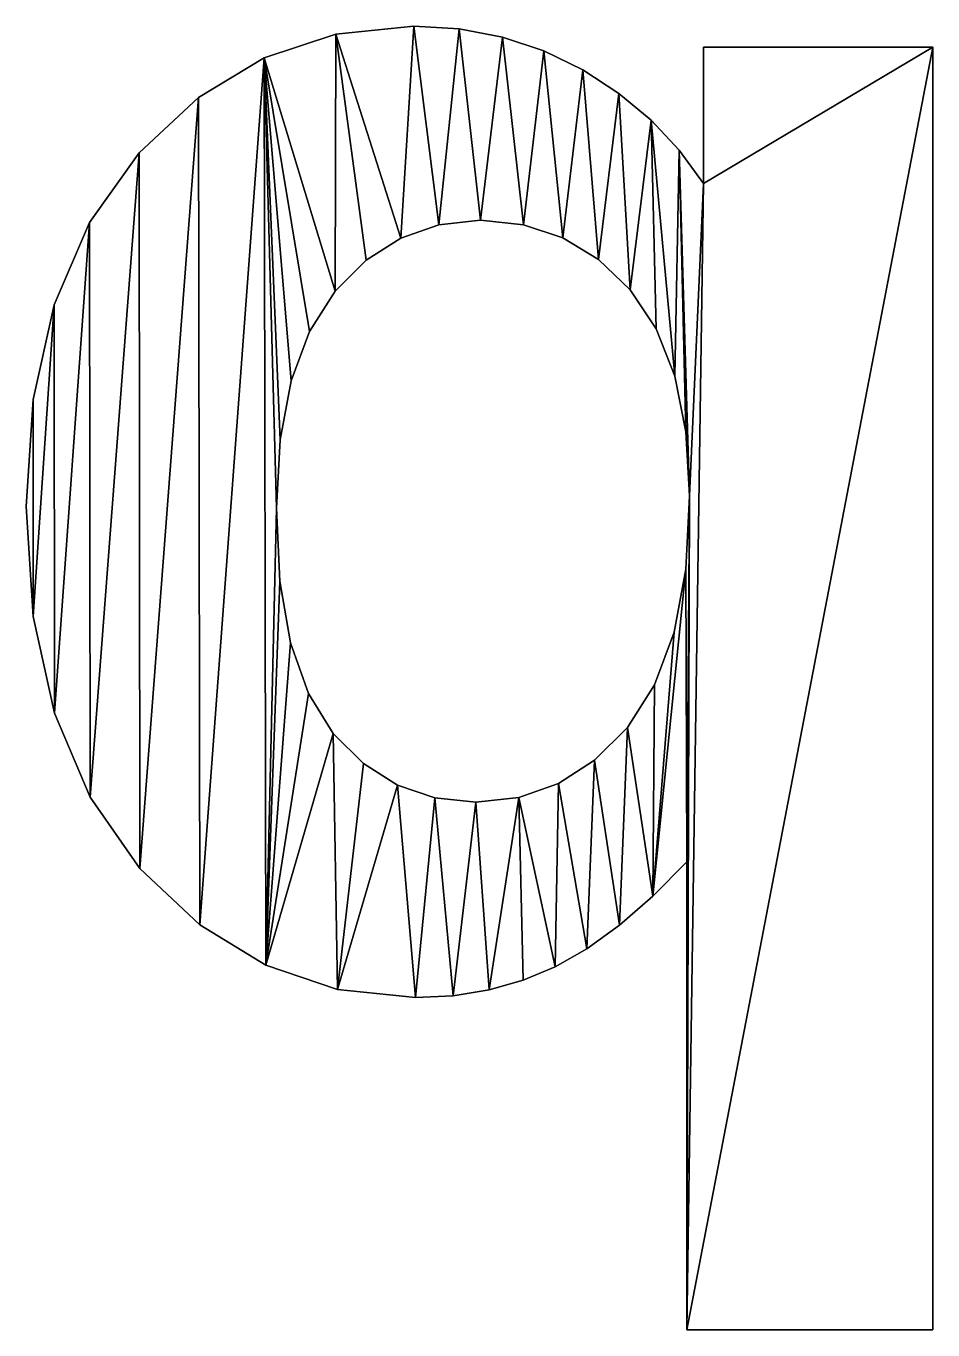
# Model space of a CAD drawing. Header units: metres. Extents: x -39.1 to 29.5, y -5.7 to 6.
# Drawn here: x 0.96 to 7.47, y -5.74 to 3.61 of the extents above; entities that cross this region are included whole.
import ezdxf

# ---------------------------------------------------------------- set-up
doc = ezdxf.new("R2010")
doc.units = ezdxf.units.M

msp = doc.modelspace()

# ---------------------------------------------------------------- linework, layer by layer
at = {"layer": 'layer1', "color": 1}
for points in [[(2.67053, 3.38717, -3.21451), (3.18543, 3.55789, -3.21451), (3.17915, 1.71218, -3.21451)], [(3.17915, 1.71218, 1.92945), (3.18543, 3.55789, 1.92945), (2.67053, 3.38717, 1.92945)], [(3.18543, 3.55789, -3.21451), (2.67053, 3.38717, -3.21451), (2.67053, 3.38717, 1.92945), (3.18543, 3.55789, 1.92945)], [(3.18543, 3.55789, -3.21451), (3.40206, 1.9347, -3.21451), (3.17915, 1.71218, -3.21451)], [(3.17915, 1.71218, 1.92945), (3.40206, 1.9347, 1.92945), (3.18543, 3.55789, 1.92945)], [(3.74429, 3.6148, -3.21451), (3.65009, 2.09365, -3.21451), (3.18543, 3.55789, -3.21451)], [(3.18543, 3.55789, 1.92945), (3.65009, 2.09365, 1.92945), (3.74429, 3.6148, 1.92945)], [(3.74429, 3.6148, -3.21451), (3.18543, 3.55789, -3.21451), (3.18543, 3.55789, 1.92945), (3.74429, 3.6148, 1.92945)], [(3.18543, 3.55789, -3.21451), (3.65009, 2.09365, -3.21451), (3.40206, 1.9347, -3.21451)], [(3.40206, 1.9347, 1.92945), (3.65009, 2.09365, 1.92945), (3.18543, 3.55789, 1.92945)], [(3.74429, 3.6148, -3.21451), (3.92324, 2.18901, -3.21451), (3.65009, 2.09365, -3.21451)], [(3.65009, 2.09365, 1.92945), (3.92324, 2.18901, 1.92945), (3.74429, 3.6148, 1.92945)], [(4.06964, 3.59517, -3.21451), (3.92324, 2.18901, -3.21451), (3.74429, 3.6148, -3.21451)], [(3.74429, 3.6148, 1.92945), (3.92324, 2.18901, 1.92945), (4.06964, 3.59517, 1.92945)], [(4.06964, 3.59517, -3.21451), (3.74429, 3.6148, -3.21451), (3.74429, 3.6148, 1.92945), (4.06964, 3.59517, 1.92945)], [(4.06964, 3.59517, -3.21451), (4.22151, 2.2208, -3.21451), (3.92324, 2.18901, -3.21451)], [(3.92324, 2.18901, 1.92945), (4.22151, 2.2208, 1.92945), (4.06964, 3.59517, 1.92945)], [(4.38006, 3.53631, -3.21451), (4.22151, 2.2208, -3.21451), (4.06964, 3.59517, -3.21451)], [(4.06964, 3.59517, 1.92945), (4.22151, 2.2208, 1.92945), (4.38006, 3.53631, 1.92945)], [(4.38006, 3.53631, -3.21451), (4.06964, 3.59517, -3.21451), (4.06964, 3.59517, 1.92945), (4.38006, 3.53631, 1.92945)], [(4.38006, 3.53631, -3.21451), (4.53115, 2.1896, -3.21451), (4.22151, 2.2208, -3.21451)], [(4.22151, 2.2208, 1.92945), (4.53115, 2.1896, 1.92945), (4.38006, 3.53631, 1.92945)], [(4.67558, 3.43819, -3.21451), (4.53115, 2.1896, -3.21451), (4.38006, 3.53631, -3.21451)], [(4.38006, 3.53631, 1.92945), (4.53115, 2.1896, 1.92945), (4.67558, 3.43819, 1.92945)], [(4.67558, 3.43819, -3.21451), (4.38006, 3.53631, -3.21451), (4.38006, 3.53631, 1.92945), (4.67558, 3.43819, 1.92945)], [(5.70342, -5.74219, -3.21451), (5.82271, 2.48453, -3.21451), (7.46788, 3.46409, -3.21451)], [(5.70342, -5.74219, -3.21451), (7.46788, 3.46409, -3.21451), (7.46788, -5.74219, -3.21451)], [(7.46788, 3.46409, 1.92945), (5.82271, 2.48453, 1.92945), (5.70342, -5.74219, 1.92945)], [(7.46788, -5.74219, 1.92945), (7.46788, 3.46409, 1.92945), (5.70342, -5.74219, 1.92945)], [(7.46788, 3.46409, -3.21451), (5.82271, 2.48453, -3.21451), (5.82271, 3.46409, -3.21451)], [(5.82271, 3.46409, 1.92945), (5.82271, 2.48453, 1.92945), (7.46788, 3.46409, 1.92945)], [(5.82271, 3.46409, -3.21451), (5.82271, 2.48453, -3.21451), (5.82271, 2.48453, 1.92945), (5.82271, 3.46409, 1.92945)], [(7.46788, 3.46409, -3.21451), (5.82271, 3.46409, -3.21451), (5.82271, 3.46409, 1.92945), (7.46788, 3.46409, 1.92945)], [(7.46788, -5.74219, -3.21451), (7.46788, 3.46409, -3.21451), (7.46788, 3.46409, 1.92945), (7.46788, -5.74219, 1.92945)], [(2.20861, -2.8357, -3.21451), (2.19958, 3.10265, -3.21451), (2.67053, 3.38717, -3.21451)], [(2.67053, 3.38717, 1.92945), (2.19958, 3.10265, 1.92945), (2.20861, -2.8357, 1.92945)], [(2.67053, 3.38717, -3.21451), (2.19958, 3.10265, -3.21451), (2.19958, 3.10265, 1.92945), (2.67053, 3.38717, 1.92945)], [(2.20861, -2.8357, -3.21451), (2.67053, 3.38717, -3.21451), (2.68151, -3.12547, -3.21451)], [(2.68151, -3.12547, 1.92945), (2.67053, 3.38717, 1.92945), (2.20861, -2.8357, 1.92945)], [(2.68151, -3.12547, -3.21451), (2.67053, 3.38717, -3.21451), (2.75844, 0.15493, -3.21451)], [(2.67053, 3.38717, -3.21451), (3.17915, 1.71218, -3.21451), (2.99508, 1.42412, -3.21451)], [(2.67053, 3.38717, -3.21451), (2.99508, 1.42412, -3.21451), (2.86361, 1.06856, -3.21451)], [(2.67053, 3.38717, -3.21451), (2.86361, 1.06856, -3.21451), (2.78473, 0.64549, -3.21451)], [(2.67053, 3.38717, -3.21451), (2.78473, 0.64549, -3.21451), (2.75844, 0.15493, -3.21451)], [(2.75844, 0.15493, 1.92945), (2.67053, 3.38717, 1.92945), (2.68151, -3.12547, 1.92945)], [(2.99508, 1.42412, 1.92945), (3.17915, 1.71218, 1.92945), (2.67053, 3.38717, 1.92945)], [(2.86361, 1.06856, 1.92945), (2.99508, 1.42412, 1.92945), (2.67053, 3.38717, 1.92945)], [(2.78473, 0.64549, 1.92945), (2.86361, 1.06856, 1.92945), (2.67053, 3.38717, 1.92945)], [(2.75844, 0.15493, 1.92945), (2.78473, 0.64549, 1.92945), (2.67053, 3.38717, 1.92945)], [(4.67558, 3.43819, -3.21451), (4.81333, 2.096, -3.21451), (4.53115, 2.1896, -3.21451)], [(4.53115, 2.1896, 1.92945), (4.81333, 2.096, 1.92945), (4.67558, 3.43819, 1.92945)], [(4.95618, 3.30083, -3.21451), (4.81333, 2.096, -3.21451), (4.67558, 3.43819, -3.21451)], [(4.67558, 3.43819, 1.92945), (4.81333, 2.096, 1.92945), (4.95618, 3.30083, 1.92945)], [(4.95618, 3.30083, -3.21451), (4.67558, 3.43819, -3.21451), (4.67558, 3.43819, 1.92945), (4.95618, 3.30083, 1.92945)], [(4.95618, 3.30083, -3.21451), (5.06803, 1.94, -3.21451), (4.81333, 2.096, -3.21451)], [(4.81333, 2.096, 1.92945), (5.06803, 1.94, 1.92945), (4.95618, 3.30083, 1.92945)], [(5.21521, 3.13208, -3.21451), (5.06803, 1.94, -3.21451), (4.95618, 3.30083, -3.21451)], [(4.95618, 3.30083, 1.92945), (5.06803, 1.94, 1.92945), (5.21521, 3.13208, 1.92945)], [(5.21521, 3.13208, -3.21451), (4.95618, 3.30083, -3.21451), (4.95618, 3.30083, 1.92945), (5.21521, 3.13208, 1.92945)], [(1.77887, -2.43003, -3.21451), (1.77259, 2.7043, -3.21451), (2.19958, 3.10265, -3.21451)], [(2.19958, 3.10265, 1.92945), (1.77259, 2.7043, 1.92945), (1.77887, -2.43003, 1.92945)], [(2.19958, 3.10265, -3.21451), (1.77259, 2.7043, -3.21451), (1.77259, 2.7043, 1.92945), (2.19958, 3.10265, 1.92945)], [(1.77887, -2.43003, -3.21451), (2.19958, 3.10265, -3.21451), (2.20861, -2.8357, -3.21451)], [(2.20861, -2.8357, 1.92945), (2.19958, 3.10265, 1.92945), (1.77887, -2.43003, 1.92945)], [(5.21521, 3.13208, -3.21451), (5.29526, 1.7216, -3.21451), (5.06803, 1.94, -3.21451)], [(5.06803, 1.94, 1.92945), (5.29526, 1.7216, 1.92945), (5.21521, 3.13208, 1.92945)], [(5.44596, 2.93978, -3.21451), (5.29526, 1.7216, -3.21451), (5.21521, 3.13208, -3.21451)], [(5.21521, 3.13208, 1.92945), (5.29526, 1.7216, 1.92945), (5.44596, 2.93978, 1.92945)], [(5.44596, 2.93978, -3.21451), (5.21521, 3.13208, -3.21451), (5.21521, 3.13208, 1.92945), (5.44596, 2.93978, 1.92945)], [(5.44596, 2.93978, -3.21451), (5.48207, 1.44198, -3.21451), (5.29526, 1.7216, -3.21451)], [(5.29526, 1.7216, 1.92945), (5.48207, 1.44198, 1.92945), (5.44596, 2.93978, 1.92945)], [(5.6155, 1.10231, -3.21451), (5.48207, 1.44198, -3.21451), (5.44596, 2.93978, -3.21451)], [(5.64847, 2.72393, -3.21451), (5.6155, 1.10231, -3.21451), (5.44596, 2.93978, -3.21451)], [(5.44596, 2.93978, 1.92945), (5.48207, 1.44198, 1.92945), (5.6155, 1.10231, 1.92945)], [(5.44596, 2.93978, 1.92945), (5.6155, 1.10231, 1.92945), (5.64847, 2.72393, 1.92945)], [(5.64847, 2.72393, -3.21451), (5.44596, 2.93978, -3.21451), (5.44596, 2.93978, 1.92945), (5.64847, 2.72393, 1.92945)], [(5.64847, 2.72393, -3.21451), (5.69556, 0.7026, -3.21451), (5.6155, 1.10231, -3.21451)], [(5.6155, 1.10231, 1.92945), (5.69556, 0.7026, 1.92945), (5.64847, 2.72393, 1.92945)], [(5.64847, 2.72393, -3.21451), (5.82271, 2.48453, -3.21451), (5.72225, 0.24284, -3.21451)], [(5.64847, 2.72393, -3.21451), (5.72225, 0.24284, -3.21451), (5.69556, 0.7026, -3.21451)], [(5.72225, 0.24284, 1.92945), (5.82271, 2.48453, 1.92945), (5.64847, 2.72393, 1.92945)], [(5.69556, 0.7026, 1.92945), (5.72225, 0.24284, 1.92945), (5.64847, 2.72393, 1.92945)], [(5.82271, 2.48453, -3.21451), (5.64847, 2.72393, -3.21451), (5.64847, 2.72393, 1.92945), (5.82271, 2.48453, 1.92945)], [(1.42174, -1.91997, -3.21451), (1.4182, 2.20432, -3.21451), (1.77259, 2.7043, -3.21451)], [(1.77259, 2.7043, 1.92945), (1.4182, 2.20432, 1.92945), (1.42174, -1.91997, 1.92945)], [(1.77259, 2.7043, -3.21451), (1.4182, 2.20432, -3.21451), (1.4182, 2.20432, 1.92945), (1.77259, 2.7043, 1.92945)], [(1.42174, -1.91997, -3.21451), (1.77259, 2.7043, -3.21451), (1.77887, -2.43003, -3.21451)], [(1.77887, -2.43003, 1.92945), (1.77259, 2.7043, 1.92945), (1.42174, -1.91997, 1.92945)], [(5.70342, -5.74219, -3.21451), (5.72225, 0.24284, -3.21451), (5.82271, 2.48453, -3.21451)], [(5.82271, 2.48453, 1.92945), (5.72225, 0.24284, 1.92945), (5.70342, -5.74219, 1.92945)], [(1.16664, -1.31703, -3.21451), (1.16507, 1.61486, -3.21451), (1.4182, 2.20432, -3.21451)], [(1.4182, 2.20432, 1.92945), (1.16507, 1.61486, 1.92945), (1.16664, -1.31703, 1.92945)], [(1.4182, 2.20432, -3.21451), (1.16507, 1.61486, -3.21451), (1.16507, 1.61486, 1.92945), (1.4182, 2.20432, 1.92945)], [(1.16664, -1.31703, -3.21451), (1.4182, 2.20432, -3.21451), (1.42174, -1.91997, -3.21451)], [(1.42174, -1.91997, 1.92945), (1.4182, 2.20432, 1.92945), (1.16664, -1.31703, 1.92945)], [(3.65009, 2.09365, -3.21451), (3.92324, 2.18901, -3.21451), (3.92324, 2.18901, 1.92945), (3.65009, 2.09365, 1.92945)], [(3.92324, 2.18901, -3.21451), (4.22151, 2.2208, -3.21451), (4.22151, 2.2208, 1.92945), (3.92324, 2.18901, 1.92945)], [(4.22151, 2.2208, -3.21451), (4.53115, 2.1896, -3.21451), (4.53115, 2.1896, 1.92945), (4.22151, 2.2208, 1.92945)], [(4.53115, 2.1896, -3.21451), (4.81333, 2.096, -3.21451), (4.81333, 2.096, 1.92945), (4.53115, 2.1896, 1.92945)], [(3.40206, 1.9347, -3.21451), (3.65009, 2.09365, -3.21451), (3.65009, 2.09365, 1.92945), (3.40206, 1.9347, 1.92945)], [(4.81333, 2.096, -3.21451), (5.06803, 1.94, -3.21451), (5.06803, 1.94, 1.92945), (4.81333, 2.096, 1.92945)], [(3.17915, 1.71218, -3.21451), (3.40206, 1.9347, -3.21451), (3.40206, 1.9347, 1.92945), (3.17915, 1.71218, 1.92945)], [(5.06803, 1.94, -3.21451), (5.29526, 1.7216, -3.21451), (5.29526, 1.7216, 1.92945), (5.06803, 1.94, 1.92945)], [(2.99508, 1.42412, -3.21451), (3.17915, 1.71218, -3.21451), (3.17915, 1.71218, 1.92945), (2.99508, 1.42412, 1.92945)], [(5.29526, 1.7216, -3.21451), (5.48207, 1.44198, -3.21451), (5.48207, 1.44198, 1.92945), (5.29526, 1.7216, 1.92945)], [(1.01359, -0.62121, -3.21451), (1.01319, 0.93591, -3.21451), (1.16507, 1.61486, -3.21451)], [(1.16507, 1.61486, 1.92945), (1.01319, 0.93591, 1.92945), (1.01359, -0.62121, 1.92945)], [(1.16507, 1.61486, -3.21451), (1.01319, 0.93591, -3.21451), (1.01319, 0.93591, 1.92945), (1.16507, 1.61486, 1.92945)], [(1.01359, -0.62121, -3.21451), (1.16507, 1.61486, -3.21451), (1.16664, -1.31703, -3.21451)], [(1.16664, -1.31703, 1.92945), (1.16507, 1.61486, 1.92945), (1.01359, -0.62121, 1.92945)], [(2.86361, 1.06856, -3.21451), (2.99508, 1.42412, -3.21451), (2.99508, 1.42412, 1.92945), (2.86361, 1.06856, 1.92945)], [(5.48207, 1.44198, -3.21451), (5.6155, 1.10231, -3.21451), (5.6155, 1.10231, 1.92945), (5.48207, 1.44198, 1.92945)], [(2.78473, 0.64549, -3.21451), (2.86361, 1.06856, -3.21451), (2.86361, 1.06856, 1.92945), (2.78473, 0.64549, 1.92945)], [(5.6155, 1.10231, -3.21451), (5.69556, 0.7026, -3.21451), (5.69556, 0.7026, 1.92945), (5.6155, 1.10231, 1.92945)], [(0.96257, 0.16749, -3.21451), (1.01319, 0.93591, -3.21451), (1.01359, -0.62121, -3.21451)], [(1.01359, -0.62121, 1.92945), (1.01319, 0.93591, 1.92945), (0.96257, 0.16749, 1.92945)], [(1.01319, 0.93591, -3.21451), (0.96257, 0.16749, -3.21451), (0.96257, 0.16749, 1.92945), (1.01319, 0.93591, 1.92945)], [(5.69556, 0.7026, -3.21451), (5.72225, 0.24284, -3.21451), (5.72225, 0.24284, 1.92945), (5.69556, 0.7026, 1.92945)], [(2.75844, 0.15493, -3.21451), (2.78473, 0.64549, -3.21451), (2.78473, 0.64549, 1.92945), (2.75844, 0.15493, 1.92945)], [(5.70342, -2.38189, -3.21451), (5.69438, -0.28246, -3.21451), (5.72225, 0.24284, -3.21451)], [(5.72225, 0.24284, 1.92945), (5.69438, -0.28246, 1.92945), (5.70342, -2.38189, 1.92945)], [(5.72225, 0.24284, -3.21451), (5.69438, -0.28246, -3.21451), (5.69438, -0.28246, 1.92945), (5.72225, 0.24284, 1.92945)], [(5.70342, -2.38189, -3.21451), (5.72225, 0.24284, -3.21451), (5.70342, -5.74219, -3.21451)], [(5.70342, -5.74219, 1.92945), (5.72225, 0.24284, 1.92945), (5.70342, -2.38189, 1.92945)], [(0.96257, 0.16749, -3.21451), (1.01359, -0.62121, -3.21451), (1.01359, -0.62121, 1.92945), (0.96257, 0.16749, 1.92945)], [(2.68151, -3.12547, -3.21451), (2.75844, 0.15493, -3.21451), (2.78394, -0.36763, -3.21451)], [(2.78394, -0.36763, 1.92945), (2.75844, 0.15493, 1.92945), (2.68151, -3.12547, 1.92945)], [(2.78394, -0.36763, -3.21451), (2.75844, 0.15493, -3.21451), (2.75844, 0.15493, 1.92945), (2.78394, -0.36763, 1.92945)], [(2.68151, -3.12547, -3.21451), (2.78394, -0.36763, -3.21451), (2.86047, -0.8113, -3.21451)], [(2.86047, -0.8113, 1.92945), (2.78394, -0.36763, 1.92945), (2.68151, -3.12547, 1.92945)], [(2.86047, -0.8113, -3.21451), (2.78394, -0.36763, -3.21451), (2.78394, -0.36763, 1.92945), (2.86047, -0.8113, 1.92945)], [(5.45833, -2.6292, -3.21451), (5.61079, -0.73437, -3.21451), (5.69438, -0.28246, -3.21451)], [(5.45833, -2.6292, -3.21451), (5.69438, -0.28246, -3.21451), (5.70342, -2.38189, -3.21451)], [(5.69438, -0.28246, 1.92945), (5.61079, -0.73437, 1.92945), (5.45833, -2.6292, 1.92945)], [(5.70342, -2.38189, 1.92945), (5.69438, -0.28246, 1.92945), (5.45833, -2.6292, 1.92945)], [(5.69438, -0.28246, -3.21451), (5.61079, -0.73437, -3.21451), (5.61079, -0.73437, 1.92945), (5.69438, -0.28246, 1.92945)], [(1.01359, -0.62121, -3.21451), (1.16664, -1.31703, -3.21451), (1.16664, -1.31703, 1.92945), (1.01359, -0.62121, 1.92945)], [(5.47147, -1.1129, -3.21451), (5.61079, -0.73437, -3.21451), (5.45833, -2.6292, -3.21451)], [(5.45833, -2.6292, 1.92945), (5.61079, -0.73437, 1.92945), (5.47147, -1.1129, 1.92945)], [(5.61079, -0.73437, -3.21451), (5.47147, -1.1129, -3.21451), (5.47147, -1.1129, 1.92945), (5.61079, -0.73437, 1.92945)], [(2.68151, -3.12547, -3.21451), (2.86047, -0.8113, -3.21451), (2.98802, -1.17608, -3.21451)], [(2.98802, -1.17608, 1.92945), (2.86047, -0.8113, 1.92945), (2.68151, -3.12547, 1.92945)], [(2.98802, -1.17608, -3.21451), (2.86047, -0.8113, -3.21451), (2.86047, -0.8113, 1.92945), (2.98802, -1.17608, 1.92945)], [(5.47147, -1.1129, -3.21451), (5.45833, -2.6292, -3.21451), (5.27642, -1.41803, -3.21451)], [(5.27642, -1.41803, 1.92945), (5.45833, -2.6292, 1.92945), (5.47147, -1.1129, 1.92945)], [(5.47147, -1.1129, -3.21451), (5.27642, -1.41803, -3.21451), (5.27642, -1.41803, 1.92945), (5.47147, -1.1129, 1.92945)], [(2.68151, -3.12547, -3.21451), (2.98802, -1.17608, -3.21451), (3.16659, -1.46198, -3.21451)], [(3.16659, -1.46198, 1.92945), (2.98802, -1.17608, 1.92945), (2.68151, -3.12547, 1.92945)], [(3.16659, -1.46198, -3.21451), (2.98802, -1.17608, -3.21451), (2.98802, -1.17608, 1.92945), (3.16659, -1.46198, 1.92945)], [(1.16664, -1.31703, -3.21451), (1.42174, -1.91997, -3.21451), (1.42174, -1.91997, 1.92945), (1.16664, -1.31703, 1.92945)], [(2.68151, -3.12547, -3.21451), (3.16659, -1.46198, -3.21451), (3.1976, -3.29932, -3.21451)], [(3.1976, -3.29932, 1.92945), (3.16659, -1.46198, 1.92945), (2.68151, -3.12547, 1.92945)], [(3.38361, -1.67763, -3.21451), (3.1976, -3.29932, -3.21451), (3.16659, -1.46198, -3.21451)], [(3.16659, -1.46198, 1.92945), (3.1976, -3.29932, 1.92945), (3.38361, -1.67763, 1.92945)], [(3.38361, -1.67763, -3.21451), (3.16659, -1.46198, -3.21451), (3.16659, -1.46198, 1.92945), (3.38361, -1.67763, 1.92945)], [(5.27642, -1.41803, -3.21451), (5.21912, -2.8374, -3.21451), (5.04134, -1.65291, -3.21451)], [(5.04134, -1.65291, 1.92945), (5.21912, -2.8374, 1.92945), (5.27642, -1.41803, 1.92945)], [(5.27642, -1.41803, -3.21451), (5.04134, -1.65291, -3.21451), (5.04134, -1.65291, 1.92945), (5.27642, -1.41803, 1.92945)], [(5.27642, -1.41803, -3.21451), (5.45833, -2.6292, -3.21451), (5.21912, -2.8374, -3.21451)], [(5.21912, -2.8374, 1.92945), (5.45833, -2.6292, 1.92945), (5.27642, -1.41803, 1.92945)], [(3.62654, -1.83167, -3.21451), (3.1976, -3.29932, -3.21451), (3.38361, -1.67763, -3.21451)], [(3.38361, -1.67763, 1.92945), (3.1976, -3.29932, 1.92945), (3.62654, -1.83167, 1.92945)], [(3.62654, -1.83167, -3.21451), (3.38361, -1.67763, -3.21451), (3.38361, -1.67763, 1.92945), (3.62654, -1.83167, 1.92945)], [(5.04134, -1.65291, -3.21451), (4.98581, -3.00649, -3.21451), (4.78193, -1.82068, -3.21451)], [(4.78193, -1.82068, 1.92945), (4.98581, -3.00649, 1.92945), (5.04134, -1.65291, 1.92945)], [(5.04134, -1.65291, -3.21451), (4.78193, -1.82068, -3.21451), (4.78193, -1.82068, 1.92945), (5.04134, -1.65291, 1.92945)], [(5.04134, -1.65291, -3.21451), (5.21912, -2.8374, -3.21451), (4.98581, -3.00649, -3.21451)], [(4.98581, -3.00649, 1.92945), (5.21912, -2.8374, 1.92945), (5.04134, -1.65291, 1.92945)], [(3.62654, -1.83167, -3.21451), (3.75685, -3.35727, -3.21451), (3.1976, -3.29932, -3.21451)], [(3.1976, -3.29932, 1.92945), (3.75685, -3.35727, 1.92945), (3.62654, -1.83167, 1.92945)], [(3.89538, -1.92409, -3.21451), (3.75685, -3.35727, -3.21451), (3.62654, -1.83167, -3.21451)], [(3.62654, -1.83167, 1.92945), (3.75685, -3.35727, 1.92945), (3.89538, -1.92409, 1.92945)], [(3.89538, -1.92409, -3.21451), (3.62654, -1.83167, -3.21451), (3.62654, -1.83167, 1.92945), (3.89538, -1.92409, 1.92945)], [(4.78193, -1.82068, -3.21451), (4.75838, -3.13646, -3.21451), (4.49818, -1.92134, -3.21451)], [(4.49818, -1.92134, 1.92945), (4.75838, -3.13646, 1.92945), (4.78193, -1.82068, 1.92945)], [(4.78193, -1.82068, -3.21451), (4.49818, -1.92134, -3.21451), (4.49818, -1.92134, 1.92945), (4.78193, -1.82068, 1.92945)], [(4.78193, -1.82068, -3.21451), (4.98581, -3.00649, -3.21451), (4.75838, -3.13646, -3.21451)], [(4.75838, -3.13646, 1.92945), (4.98581, -3.00649, 1.92945), (4.78193, -1.82068, 1.92945)], [(1.42174, -1.91997, -3.21451), (1.77887, -2.43003, -3.21451), (1.77887, -2.43003, 1.92945), (1.42174, -1.91997, 1.92945)], [(3.89538, -1.92409, -3.21451), (4.02666, -3.34347, -3.21451), (3.75685, -3.35727, -3.21451)], [(3.75685, -3.35727, 1.92945), (4.02666, -3.34347, 1.92945), (3.89538, -1.92409, 1.92945)], [(4.19011, -1.9549, -3.21451), (4.02666, -3.34347, -3.21451), (3.89538, -1.92409, -3.21451)], [(3.89538, -1.92409, 1.92945), (4.02666, -3.34347, 1.92945), (4.19011, -1.9549, 1.92945)], [(4.19011, -1.9549, -3.21451), (3.89538, -1.92409, -3.21451), (3.89538, -1.92409, 1.92945), (4.19011, -1.9549, 1.92945)], [(4.19011, -1.9549, -3.21451), (4.28352, -3.30207, -3.21451), (4.02666, -3.34347, -3.21451)], [(4.02666, -3.34347, 1.92945), (4.28352, -3.30207, 1.92945), (4.19011, -1.9549, 1.92945)], [(4.49818, -1.92134, -3.21451), (4.28352, -3.30207, -3.21451), (4.19011, -1.9549, -3.21451)], [(4.19011, -1.9549, 1.92945), (4.28352, -3.30207, 1.92945), (4.49818, -1.92134, 1.92945)], [(4.49818, -1.92134, -3.21451), (4.19011, -1.9549, -3.21451), (4.19011, -1.9549, 1.92945), (4.49818, -1.92134, 1.92945)], [(4.49818, -1.92134, -3.21451), (4.52743, -3.23306, -3.21451), (4.28352, -3.30207, -3.21451)], [(4.28352, -3.30207, 1.92945), (4.52743, -3.23306, 1.92945), (4.49818, -1.92134, 1.92945)], [(4.75838, -3.13646, -3.21451), (4.52743, -3.23306, -3.21451), (4.49818, -1.92134, -3.21451)], [(4.49818, -1.92134, 1.92945), (4.52743, -3.23306, 1.92945), (4.75838, -3.13646, 1.92945)], [(1.77887, -2.43003, -3.21451), (2.20861, -2.8357, -3.21451), (2.20861, -2.8357, 1.92945), (1.77887, -2.43003, 1.92945)], [(5.45833, -2.6292, -3.21451), (5.70342, -2.38189, -3.21451), (5.70342, -2.38189, 1.92945), (5.45833, -2.6292, 1.92945)], [(5.70342, -2.38189, -3.21451), (5.70342, -5.74219, -3.21451), (5.70342, -5.74219, 1.92945), (5.70342, -2.38189, 1.92945)], [(5.21912, -2.8374, -3.21451), (5.45833, -2.6292, -3.21451), (5.45833, -2.6292, 1.92945), (5.21912, -2.8374, 1.92945)], [(2.20861, -2.8357, -3.21451), (2.68151, -3.12547, -3.21451), (2.68151, -3.12547, 1.92945), (2.20861, -2.8357, 1.92945)], [(4.98581, -3.00649, -3.21451), (5.21912, -2.8374, -3.21451), (5.21912, -2.8374, 1.92945), (4.98581, -3.00649, 1.92945)], [(4.75838, -3.13646, -3.21451), (4.98581, -3.00649, -3.21451), (4.98581, -3.00649, 1.92945), (4.75838, -3.13646, 1.92945)], [(2.68151, -3.12547, -3.21451), (3.1976, -3.29932, -3.21451), (3.1976, -3.29932, 1.92945), (2.68151, -3.12547, 1.92945)], [(4.52743, -3.23306, -3.21451), (4.75838, -3.13646, -3.21451), (4.75838, -3.13646, 1.92945), (4.52743, -3.23306, 1.92945)], [(4.28352, -3.30207, -3.21451), (4.52743, -3.23306, -3.21451), (4.52743, -3.23306, 1.92945), (4.28352, -3.30207, 1.92945)], [(3.1976, -3.29932, -3.21451), (3.75685, -3.35727, -3.21451), (3.75685, -3.35727, 1.92945), (3.1976, -3.29932, 1.92945)], [(3.75685, -3.35727, -3.21451), (4.02666, -3.34347, -3.21451), (4.02666, -3.34347, 1.92945), (3.75685, -3.35727, 1.92945)], [(4.02666, -3.34347, -3.21451), (4.28352, -3.30207, -3.21451), (4.28352, -3.30207, 1.92945), (4.02666, -3.34347, 1.92945)], [(5.70342, -5.74219, -3.21451), (7.46788, -5.74219, -3.21451), (7.46788, -5.74219, 1.92945), (5.70342, -5.74219, 1.92945)]]:
    msp.add_3dface(points, dxfattribs=at)

doc.saveas('drawing.dxf')
